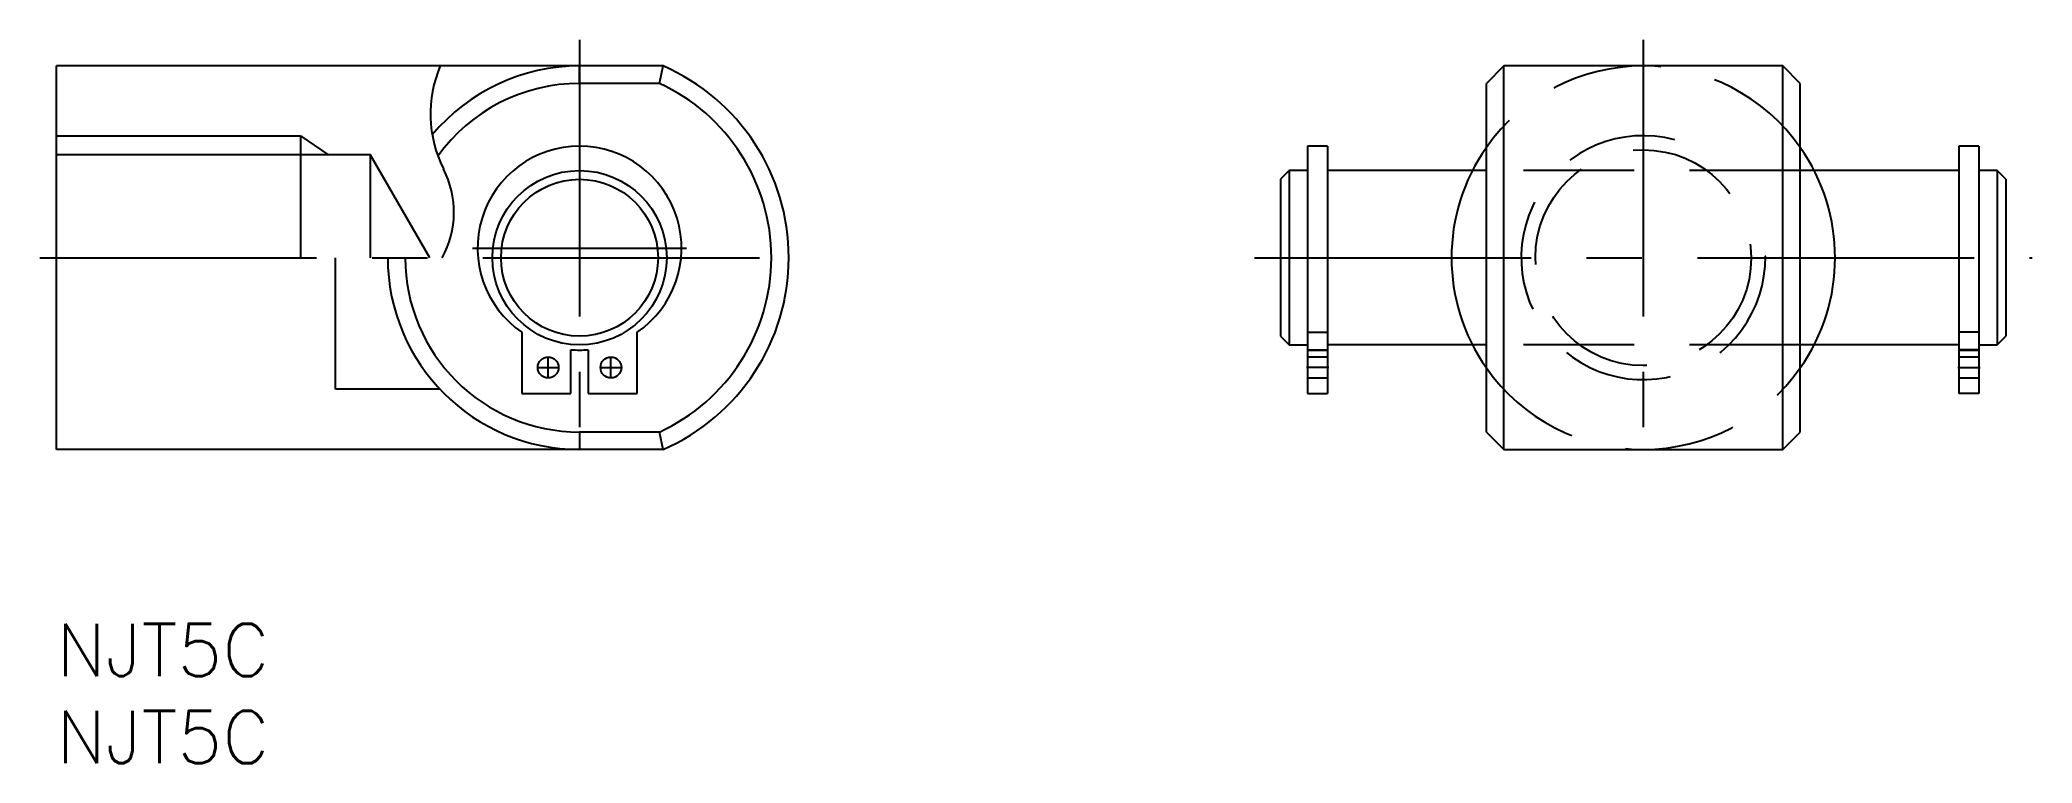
# Model space of a CAD drawing. Extents: x -1 to 113, y -8 to 34.
import ezdxf

# ---------------------------------------------------------------- set-up
doc = ezdxf.new("R2010")
doc.units = 0
doc.header["$LTSCALE"] = 0.5
doc.linetypes.add('CENTER', pattern=[50.8, 31.75, -6.35, 6.35, -6.35])
doc.linetypes.add('DASHED', pattern=[19.05, 12.7, -6.35])
for name, color, linetype in [('MSM_CENTER', 1, 'CENTER'), ('MSM_CONTINUOUS', 7, 'CONTINUOUS'), ('MSM_DASHED', 4, 'DASHED'), ('MSM_NARROW', 5, 'CONTINUOUS'), ('MSM_PART_NUMBER', 7, 'CONTINUOUS')]:
    doc.layers.add(name, color=color, linetype=linetype)
doc.styles.get("Standard").update_dxf_attribs({"font": 'txt.shx', "height": 3, "bigfont": 'bigfont.shx'})

msp = doc.modelspace()

# ---------------------------------------------------------------- linework, layer by layer
at = {"layer": 'MSM_CENTER'}
for p, q in [((30, 33.5), (30, 8.5)), ((91, 33.5), (91, 8.5)), ((-0.95, 21), (42.95, 21)), ((23.86, 21.55), (36.14, 21.55)), ((68.7, 21), (113.3, 21)), ((28.2, 14.07), (28.2, 15.33)), ((31.8, 14.07), (31.8, 15.33)), ((27.57, 14.7), (28.83, 14.7)), ((31.17, 14.7), (32.43, 14.7)), ((72.96, 14.7), (71.69, 14.7)), ((109.04, 14.7), (110.31, 14.7))]:
    msp.add_line(p, q, dxfattribs=at)
at = {"layer": 'MSM_CONTINUOUS'}
for p, q in [((34.8, 32), (0, 32)), ((0, 10), (0, 32)), ((34.58, 31), (34.8, 32)), ((83, 32), (82, 31)), ((99, 32), (83, 32)), ((83, 10), (83, 32)), ((100, 31), (99, 32)), ((99, 10), (99, 32)), ((34.58, 31), (30, 31)), ((82, 11), (82, 31)), ((100, 11), (100, 31)), ((14, 28), (14, 21)), ((0, 26.92), (18, 26.92)), ((21.42, 21), (18, 26.92)), ((18, 26.92), (18, 21)), ((71.75, 27.4), (71.75, 13.2)), ((72.9, 27.4), (71.75, 27.4)), ((72.9, 27.4), (72.9, 13.2)), ((109.1, 27.4), (109.1, 13.2)), ((110.25, 27.4), (109.1, 27.4)), ((110.25, 27.4), (110.25, 13.2)), ((70.7, 26), (70.2, 25.5)), ((70.2, 25.5), (70.2, 16.5)), ((71.75, 26), (70.7, 26)), ((70.7, 26), (70.7, 16)), ((82, 26), (72.9, 26)), ((109.1, 26), (100, 26)), ((111.3, 26), (110.25, 26)), ((111.8, 25.5), (111.3, 26)), ((111.3, 26), (111.3, 16)), ((111.8, 25.5), (111.8, 16.5)), ((16, 13.45), (16, 21)), ((26.7, 16.72), (26.7, 13.2)), ((33.3, 13.2), (33.3, 16.72)), ((70.2, 16.5), (70.7, 16)), ((70.7, 16), (71.75, 16)), ((71.75, 16.72), (72.9, 16.72)), ((82, 16), (72.9, 16)), ((109.1, 16), (100, 16)), ((110.25, 16.72), (109.1, 16.72)), ((110.25, 16), (111.3, 16)), ((111.3, 16), (111.8, 16.5)), ((29.5, 13.2), (29.5, 15.72)), ((30.5, 15.72), (30.5, 13.2)), ((22, 13.45), (16, 13.45)), ((26.7, 13.2), (29.5, 13.2)), ((30.5, 13.2), (33.3, 13.2)), ((71.75, 13.2), (72.9, 13.2)), ((110.25, 13.2), (109.1, 13.2)), ((34.58, 11), (30, 11)), ((34.8, 10), (34.58, 11)), ((82, 11), (83, 10)), ((99, 10), (100, 11)), ((34.8, 10), (0, 10)), ((83, 10), (99, 10))]:
    msp.add_line(p, q, dxfattribs=at)
for centre, radius in [((30, 21), 5), ((30, 21), 4.5), ((28.2, 14.7), 0.6), ((31.8, 14.7), 0.6)]:
    msp.add_circle(centre, radius, dxfattribs=at)
for centre, radius, start, end in [((30, 21), 11, 90, 140.1781), ((30, 21), 12, 293.5565, 66.4435), ((30, 21), 10, 90, 144.3376), ((30, 21), 11, 294.62, 65.38), ((30, 21.55), 5.85, 304.34, 235.66), ((91, 21), 11, 144.9032, 215.0968), ((91, 21), 11, 324.9032, 35.0968), ((30, 21), 11, 180, 270), ((30, 21), 10, 180, 270), ((30, 21.55), 5.85, 265.0969, 274.9031)]:
    msp.add_arc(centre, radius, start, end, dxfattribs=at)
at = {"layer": 'MSM_DASHED'}
for p, q in [((100, 26), (82, 26)), ((100, 16), (82, 16)), ((71.75, 15.72), (72.9, 15.72)), ((71.75, 15.7), (72.9, 15.7)), ((72.9, 15.3), (71.75, 15.3)), ((110.25, 15.72), (109.1, 15.72)), ((109.1, 15.7), (110.25, 15.7)), ((110.25, 15.3), (109.1, 15.3)), ((71.75, 14.1), (72.9, 14.1)), ((109.1, 14.1), (110.25, 14.1))]:
    msp.add_line(p, q, dxfattribs=at)
msp.add_circle((91, 21), 6.19, dxfattribs=at)
for radius, start, end in [(11, 35.0968, 144.9032), (7, 75, 15), (11, 215.0968, 324.9032)]:
    msp.add_arc((91, 21), radius, start, end, dxfattribs=at)
at = {"layer": 'MSM_NARROW'}
for p, q in [((30, 31), (30, 32)), ((0, 28), (14, 28)), ((14, 28), (15.56, 26.92)), ((30, 11), (30, 10))]:
    msp.add_line(p, q, dxfattribs=at)
for centre, radius, start, end in [((28.46, 29.24), 7.01, 156.7984, 206.5651), ((17.39, 23.6), 5.41, 331.1961, 27.4855)]:
    msp.add_arc(centre, radius, start, end, dxfattribs=at)

# ---------------------------------------------------------------- texts
at = {"layer": 'MSM_PART_NUMBER'}
for p in [(0, -3), (0, -8)]:
    msp.add_text('NJT5C', height=3, dxfattribs=at).set_placement(p)

doc.saveas('drawing.dxf')
